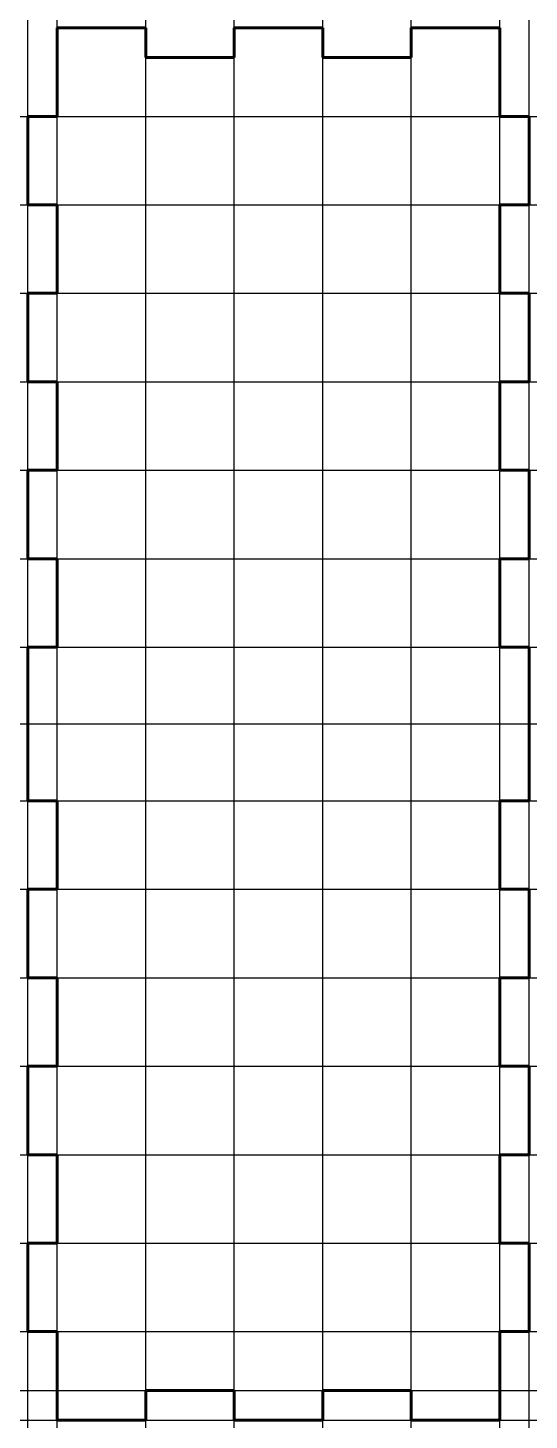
# Model space of a CAD drawing. Header units: millimetres. Extents: x 0 to 85, y 0 to 236.
import ezdxf

# ---------------------------------------------------------------- set-up
doc = ezdxf.new("R2010")
doc.units = ezdxf.units.MM
doc.linetypes.add('K5LT_BASIC', pattern=[0])

msp = doc.modelspace()

# ---------------------------------------------------------------- linework, layer by layer
at = {"color": 5, "linetype": 'K5LT_BASIC', "lineweight": 60, "true_color": 0x0000ff}
for p, q in [((5, 236), (20, 236)), ((5, 236), (5, 221)), ((20, 236), (20, 231)), ((35, 231), (35, 236)), ((35, 236), (43, 236)), ((50, 236), (43, 236)), ((50, 231), (50, 236)), ((80, 236), (65, 236)), ((65, 236), (65, 231)), ((80, 236), (80, 221)), ((20, 231), (35, 231)), ((65, 231), (50, 231)), ((5, 221), (0, 221)), ((0, 221), (0, 206)), ((80, 221), (85, 221)), ((85, 221), (85, 206)), ((0, 206), (5, 206)), ((5, 206), (5, 191)), ((85, 206), (80, 206)), ((80, 206), (80, 191)), ((5, 191), (0, 191)), ((0, 191), (0, 176)), ((80, 191), (85, 191)), ((85, 191), (85, 176)), ((0, 176), (5, 176)), ((5, 176), (5, 161)), ((85, 176), (80, 176)), ((80, 176), (80, 161)), ((5, 161), (0, 161)), ((0, 161), (0, 146)), ((80, 161), (85, 161)), ((85, 161), (85, 146)), ((0, 146), (5, 146)), ((5, 146), (5, 131)), ((85, 146), (80, 146)), ((80, 146), (80, 131)), ((5, 131), (0, 131)), ((0, 131), (0, 119.01)), ((80, 131), (85, 131)), ((85, 131), (85, 119.01)), ((0, 105), (0, 119.01)), ((85, 105), (85, 119.01)), ((5, 105), (0, 105)), ((5, 90), (5, 105)), ((80, 90), (80, 105)), ((80, 105), (85, 105)), ((0, 75), (0, 90)), ((0, 90), (5, 90)), ((85, 90), (80, 90)), ((85, 75), (85, 90)), ((5, 75), (0, 75)), ((5, 60), (5, 75)), ((80, 60), (80, 75)), ((80, 75), (85, 75)), ((0, 45), (0, 60)), ((0, 60), (5, 60)), ((85, 60), (80, 60)), ((85, 45), (85, 60)), ((5, 45), (0, 45)), ((5, 30), (5, 45)), ((80, 30), (80, 45)), ((80, 45), (85, 45)), ((0, 15), (0, 30)), ((0, 30), (5, 30)), ((85, 30), (80, 30)), ((85, 15), (85, 30)), ((5, 15), (0, 15)), ((5, 0), (5, 15)), ((80, 0), (80, 15)), ((80, 15), (85, 15)), ((20, 0), (20, 5)), ((20, 5), (35, 5)), ((35, 5), (35, 0)), ((65, 5), (50, 5)), ((50, 5), (50, 0)), ((65, 0), (65, 5)), ((5, 0), (20, 0)), ((35, 0), (43, 0)), ((50, 0), (43, 0)), ((80, 0), (65, 0))]:
    msp.add_line(p, q, dxfattribs=at)
at = {"color": 9, "true_color": 0xdca5c1}
for p, direction in [((0, 118), (0, 1)), ((5, 191), (0, 1)), ((20, 10), (0, 1)), ((35, 24.66), (0, 1)), ((50, 30), (0, 1)), ((65, 12.86), (0, 1)), ((80, 90), (0, 1)), ((85, 75), (0, 1)), ((-89.89, 221), (1, 0)), ((-72.66, 206), (1, 0)), ((-90.3, 191), (1, 0)), ((-138.55, 176), (1, 0)), ((-150.48, 161), (1, 0)), ((-218.24, 146), (1, 0)), ((-183.82, 131), (1, 0)), ((-95.05, 118), (1, 0)), ((-152.5, 105), (1, 0)), ((-145.58, 90), (1, 0)), ((-160, 90), (1, 0)), ((-150.08, 75), (1, 0)), ((-149.56, 60), (1, 0)), ((-153.54, 45), (1, 0)), ((-149.39, 30), (1, 0)), ((-133.55, 15), (1, 0)), ((-102.55, 5), (1, 0)), ((-86.44, 5), (1, 0)), ((-87.55, 0), (1, 0))]:
    msp.add_xline(p, direction, dxfattribs=at)

doc.saveas('drawing.dxf')
